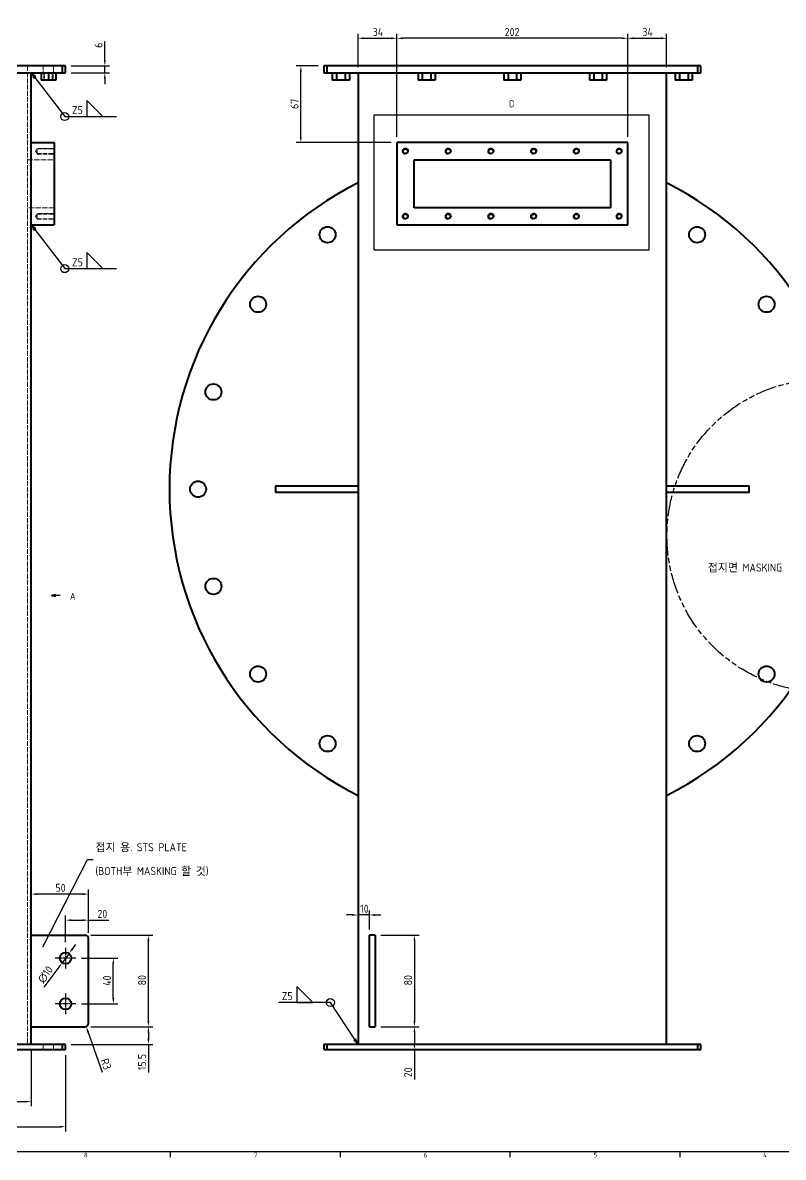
# Model space of a CAD drawing. Header units: millimetres. Extents: x 0 to 2378, y 0 to 1682.
# Drawn here: x 1209 to 1874, y 35 to 1027 of the extents above; entities that cross this region are included whole.
import ezdxf

# ---------------------------------------------------------------- set-up
doc = ezdxf.new("R2010")
doc.units = ezdxf.units.MM
doc.header["$LTSCALE"] = 2
for name, pattern in [('CHAIN', [0.3543, 0.2362, -0.0295, 0.0591, -0.0295]), ('DASHED', [0.2067, 0.1654, -0.0413]), ('DOUBLE_DASH_CHAIN', [1.2403, 0.6614, -0.0827, 0.1654, -0.0827, 0.1654, -0.0827])]:
    doc.linetypes.add(name, pattern=pattern)
doc.layers.get('0').update_dxf_attribs({"color": 3, "lineweight": 25})
for name, color, linetype, lineweight in [('가려진 것(ISO)', 2, 'DASHED', 18), ('가시적인 것(ISO)', 3, 'Continuous', 40), ('가시적인 좁은 것(ISO)', 3, 'Continuous', 35), ('경계(ISO)', 7, 'Continuous', 25), ('기호(ISO)', 5, 'Continuous', 25), ('단면선(ISO)', 7, 'CHAIN', 25), ('상세 경계(JIS)', 7, 'Continuous', 25), ('스케치 형상(ISO)', 3, 'Continuous', 25), ('중심 표식(ISO)', 1, 'Continuous', 25), ('치수(ISO)', 2, 'Continuous', 25)]:
    doc.layers.add(name, color=color, linetype=linetype, lineweight=lineweight)
doc.styles.add('문자 텍스트_M2B', font='isocp.shx')
doc.styles.add('문자 텍스트_PSTEK_POSCO', font='isocp.shx')
doc.styles.add('치수 텍스트_PSTEK_POSCO', font='isocp.shx')
doc.dimstyles.new('치수_PSTEK_POSCO', dxfattribs={"dimscale": 2, "dimtxt": 3.5, "dimasz": 2.5, "dimexe": 2, "dimexo": 2.5, "dimgap": 1, "dimtad": 1, "dimrnd": 1e-08, "dimdsep": 46, "dimtxsty": '치수 텍스트_PSTEK_POSCO', "dimcen": 0.09, "dimdle": 10, "dimclrd": 7, "dimclre": 7, "dimclrt": 2, "dimadec": 1, "dimazin": 2, "dimtfac": 1, "dimtmove": 0, "dimatfit": 3, "dimfxl": 0, "dimtolj": 1, "dimlwd": -1, "dimlwe": -1, "dimarcsym": 0})
doc.dimstyles.new('치수_PSTEK_POSCO$7', dxfattribs={"dimscale": 2, "dimtxt": 3.5, "dimasz": 2.5, "dimexe": 2, "dimexo": 2.5, "dimgap": 1, "dimtad": 1, "dimrnd": 1e-08, "dimdsep": 46, "dimtxsty": '치수 텍스트_PSTEK_POSCO', "dimcen": 0.09, "dimdle": 10, "dimclrd": 7, "dimclre": 7, "dimclrt": 2, "dimadec": 1, "dimazin": 2, "dimtfac": 1, "dimtmove": 0, "dimatfit": 3, "dimfxl": 0, "dimtolj": 1, "dimlwd": -1, "dimlwe": -1, "dimarcsym": 0})

# ---------------------------------------------------------------- blocks, each defined once
blk = doc.blocks.new('경계 Default Border')
at = {"layer": '경계(ISO)'}
for p, q in [((668.81, 20), (668.81, 17.6)), ((743.12, 20), (743.12, 17.6)), ((817.44, 20), (817.44, 17.6)), ((891.75, 20), (891.75, 17.6))]:
    blk.add_line(p, q, dxfattribs=at)
at = {"layer": '경계(ISO)', "flags": 128}
blk.add_lwpolyline([(20, 20), (20, 821), (1169, 821), (1169, 20), (20, 20)], dxfattribs=at)
at = {"layer": '경계(ISO)', "color": 2, "char_height": 2, "attachment_point": 7, "style": '문자 텍스트_PSTEK_POSCO'}
for s, insert in [('8', (631.09, 17.58)), ('7', (705.4, 17.6)), ('6', (779.71, 17.58)), ('5', (854.02, 17.58)), ('4', (928.22, 17.6))]:
    blk.add_mtext(s, dxfattribs=dict(at, insert=insert))
blk = doc.blocks.new('2dTransSection0')
at = {"layer": '단면선(ISO)', "linetype": 'Continuous'}
for p, q in [((618.69, 263.59), (616.69, 263.19)), ((618.69, 263.19), (616.69, 263.19)), ((616.69, 263.19), (618.69, 262.79)), ((618.69, 262.79), (618.69, 263.59)), ((620.69, 263.19), (618.69, 263.19))]:
    blk.add_line(p, q, dxfattribs=at)
at = {"layer": '단면선(ISO)', "linetype": 'Continuous', "flags": 128}
blk.add_lwpolyline([(618.69, 263.59), (616.69, 263.19), (618.69, 262.79), (618.69, 263.59)], dxfattribs=at)
at = {"layer": '단면선(ISO)'}
blk.add_solid([(618.69, 263.59), (616.69, 263.19), (618.69, 262.79), (618.69, 263.59)], dxfattribs=at)
at = {"layer": '단면선(ISO)', "insert": (624.97, 261.33), "char_height": 3, "attachment_point": 7, "style": '문자 텍스트_M2B'}
blk.add_mtext('A', dxfattribs=at)
blk = doc.blocks.new('*D49')
at = {"layer": 'Defpoints', "color": 0, "transparency": 16777216}
for p in [(1263.12, 229.34), (1318.56, 229.34), (1263.12, 149.34)]:
    blk.add_point(p, dxfattribs=at)
at = {"layer": '치수(ISO)', "color": 7, "transparency": 16777216}
for p, q in [((1268.12, 229.34), (1322.56, 229.34)), ((1318.56, 154.34), (1318.56, 224.34)), ((1268.12, 149.34), (1322.56, 149.34))]:
    blk.add_line(p, q, dxfattribs=at)
for points in [[(1317.73, 224.34), (1319.4, 224.34), (1318.56, 229.34)], [(1317.73, 154.34), (1319.4, 154.34), (1318.56, 149.34)]]:
    blk.add_solid(points, dxfattribs=at)
at = {"layer": '치수(ISO)', "color": 2, "transparency": 16777216, "insert": (1313.06, 185.48), "char_height": 7, "attachment_point": 4, "rotation": 90, "style": '치수 텍스트_PSTEK_POSCO'}
blk.add_mtext('\\A1;80', dxfattribs=at)
blk = doc.blocks.new('*D50')
at = {"layer": 'Defpoints', "color": 0, "transparency": 16777216}
for p in [(1255.12, 209.34), (1287.86, 209.34), (1255.12, 169.34)]:
    blk.add_point(p, dxfattribs=at)
at = {"layer": '치수(ISO)', "color": 7, "transparency": 16777216}
for p, q in [((1260.12, 209.34), (1291.86, 209.34)), ((1287.86, 174.34), (1287.86, 204.34)), ((1260.12, 169.34), (1291.86, 169.34))]:
    blk.add_line(p, q, dxfattribs=at)
for points in [[(1287.03, 204.34), (1288.69, 204.34), (1287.86, 209.34)], [(1287.03, 174.34), (1288.69, 174.34), (1287.86, 169.34)]]:
    blk.add_solid(points, dxfattribs=at)
at = {"layer": '치수(ISO)', "color": 2, "transparency": 16777216, "insert": (1282.36, 185.13), "char_height": 7, "attachment_point": 4, "rotation": 90, "style": '치수 텍스트_PSTEK_POSCO'}
blk.add_mtext('\\A1;40', dxfattribs=at)
blk = doc.blocks.new('*D51')
at = {"layer": 'Defpoints', "color": 0, "transparency": 16777216}
for p in [(1266.12, 242.51), (1246.12, 218.34), (1266.12, 226.34)]:
    blk.add_point(p, dxfattribs=at)
at = {"layer": '치수(ISO)', "color": 7, "transparency": 16777216}
for p, q in [((1246.12, 223.34), (1246.12, 246.51)), ((1251.12, 242.51), (1261.12, 242.51)), ((1266.12, 231.34), (1266.12, 246.51)), ((1266.12, 242.51), (1283.84, 242.51))]:
    blk.add_line(p, q, dxfattribs=at)
for points in [[(1251.12, 243.34), (1251.12, 241.67), (1246.12, 242.51)], [(1261.12, 243.34), (1261.12, 241.67), (1266.12, 242.51)]]:
    blk.add_solid(points, dxfattribs=at)
at = {"layer": '치수(ISO)', "color": 2, "transparency": 16777216, "insert": (1273.96, 248.01), "char_height": 7, "attachment_point": 4, "style": '치수 텍스트_PSTEK_POSCO'}
blk.add_mtext('\\A1;20', dxfattribs=at)
blk = doc.blocks.new('*D52')
at = {"layer": 'Defpoints', "color": 0, "transparency": 16777216}
for p in [(1216.12, 282.85), (1216.12, 265.3), (1266.12, 226.34)]:
    blk.add_point(p, dxfattribs=at)
at = {"layer": '치수(ISO)', "color": 7, "transparency": 16777216}
for p, q in [((1266.12, 231.34), (1266.12, 269.3)), ((1261.12, 265.3), (1221.12, 265.3))]:
    blk.add_line(p, q, dxfattribs=at)
for points in [[(1221.12, 266.14), (1221.12, 264.47), (1216.12, 265.3)], [(1261.12, 266.14), (1261.12, 264.47), (1266.12, 265.3)]]:
    blk.add_solid(points, dxfattribs=at)
at = {"layer": '치수(ISO)', "color": 2, "transparency": 16777216, "insert": (1237.26, 270.8), "char_height": 7, "attachment_point": 4, "style": '치수 텍스트_PSTEK_POSCO'}
blk.add_mtext('\\A1;50', dxfattribs=at)
blk = doc.blocks.new('*D53')
at = {"layer": 'Defpoints', "color": 0, "transparency": 16777216}
for p in [(1249.11, 213.34), (1243.12, 205.33)]:
    blk.add_point(p, dxfattribs=at)
at = {"layer": '치수(ISO)', "color": 7, "transparency": 16777216}
for p, q in [((1252.11, 217.34), (1255.1, 221.35)), ((1249.11, 213.34), (1243.12, 205.33)), ((1240.13, 201.33), (1227.19, 184.02))]:
    blk.add_line(p, q, dxfattribs=at)
for points in [[(1251.44, 217.84), (1252.77, 216.84), (1249.11, 213.34)], [(1239.46, 201.83), (1240.8, 200.83), (1243.12, 205.33)]]:
    blk.add_solid(points, dxfattribs=at)
at = {"layer": '치수(ISO)', "color": 2, "transparency": 16777216, "insert": (1223.98, 188.92), "char_height": 7, "attachment_point": 4, "rotation": 53.20887, "style": '치수 텍스트_PSTEK_POSCO'}
blk.add_mtext('\\A1;∅10', dxfattribs=at)
blk = doc.blocks.new('*D54')
at = {"layer": 'Defpoints', "color": 0, "transparency": 16777216}
for p in [(1263.12, 152.34), (1264.11, 149.51)]:
    blk.add_point(p, dxfattribs=at)
at = {"layer": '치수(ISO)', "color": 7, "transparency": 16777216}
blk.add_line((1278.28, 109.27), (1265.77, 144.79), dxfattribs=at)
blk.add_solid([(1266.56, 145.07), (1264.99, 144.51), (1264.11, 149.51)], dxfattribs=at)
at = {"layer": '치수(ISO)', "color": 2, "transparency": 16777216, "insert": (1279.91, 121.18), "char_height": 7, "attachment_point": 4, "rotation": 289.39258, "style": '치수 텍스트_PSTEK_POSCO'}
blk.add_mtext('\\A1;R3', dxfattribs=at)
blk = doc.blocks.new('*D55')
at = {"layer": 'Defpoints', "color": 0, "transparency": 16777216}
for p in [(1263.12, 149.34), (1318.56, 149.34), (1246.12, 133.84)]:
    blk.add_point(p, dxfattribs=at)
at = {"layer": '치수(ISO)', "color": 7, "transparency": 16777216}
for p, q in [((1268.12, 149.34), (1322.56, 149.34)), ((1318.56, 144.34), (1318.56, 138.84)), ((1251.12, 133.84), (1322.56, 133.84)), ((1318.56, 133.84), (1318.56, 109.38))]:
    blk.add_line(p, q, dxfattribs=at)
for points in [[(1317.73, 144.34), (1319.4, 144.34), (1318.56, 149.34)], [(1317.73, 138.84), (1319.4, 138.84), (1318.56, 133.84)]]:
    blk.add_solid(points, dxfattribs=at)
at = {"layer": '치수(ISO)', "color": 2, "transparency": 16777216, "insert": (1313.06, 111.38), "char_height": 7, "attachment_point": 4, "rotation": 90, "style": '치수 텍스트_PSTEK_POSCO'}
blk.add_mtext('\\A1;15.5', dxfattribs=at)
blk = doc.blocks.new('용접 기호 식별자2')
at = {"layer": '기호(ISO)', "color": 7}
for p, q in [((609.58, 489.68), (608.06, 491.67)), ((609.98, 489.99), (608.06, 491.67)), ((608.06, 491.67), (609.18, 489.38)), ((609.18, 489.38), (609.98, 489.99)), ((609.58, 489.68), (622.7, 472.57)), ((622.7, 472.57), (645.39, 472.57))]:
    blk.add_line(p, q, dxfattribs=at)
at = {"layer": '기호(ISO)'}
for p, q in [((639.39, 472.57), (632.39, 479.57)), ((632.39, 479.57), (632.39, 472.57)), ((632.39, 472.57), (639.39, 472.57))]:
    blk.add_line(p, q, dxfattribs=at)
at = {"layer": '기호(ISO)', "color": 7, "flags": 128}
blk.add_lwpolyline([(609.98, 489.99), (608.06, 491.67), (609.18, 489.38), (609.98, 489.99)], dxfattribs=at)
at = {"layer": '기호(ISO)'}
blk.add_circle((622.7, 472.57), 1.75, dxfattribs=at)
at = {"layer": '기호(ISO)', "color": 7}
blk.add_solid([(609.98, 489.99), (608.06, 491.67), (609.18, 489.38), (609.98, 489.99)], dxfattribs=at)
at = {"layer": '기호(ISO)', "color": 7, "insert": (625.85, 473.62), "char_height": 3.5, "attachment_point": 7, "style": '치수 텍스트_PSTEK_POSCO'}
blk.add_mtext('Z5', dxfattribs=at)
blk = doc.blocks.new('*D71')
at = {"layer": 'Defpoints', "color": 0, "transparency": 16777216}
for p in [(1246.12, 989.34), (1246.12, 983.34), (1280.44, 989.34)]:
    blk.add_point(p, dxfattribs=at)
at = {"layer": '치수(ISO)', "color": 7, "transparency": 16777216}
for p, q in [((1280.44, 994.34), (1280.44, 1010.75)), ((1251.12, 989.34), (1284.44, 989.34)), ((1251.12, 983.34), (1284.44, 983.34)), ((1280.44, 983.34), (1280.44, 989.34)), ((1280.44, 978.34), (1280.44, 973.34))]:
    blk.add_line(p, q, dxfattribs=at)
for points in [[(1279.61, 994.34), (1281.28, 994.34), (1280.44, 989.34)], [(1279.61, 978.34), (1281.28, 978.34), (1280.44, 983.34)]]:
    blk.add_solid(points, dxfattribs=at)
at = {"layer": '치수(ISO)', "color": 2, "transparency": 16777216, "insert": (1274.94, 1005.19), "char_height": 7, "attachment_point": 4, "rotation": 90, "style": '치수 텍스트_PSTEK_POSCO'}
blk.add_mtext('\\A1;6', dxfattribs=at)
blk = doc.blocks.new('*D75')
at = {"layer": 'Defpoints', "color": 0, "transparency": 16777216}
for p in [(1516.98, 149.34), (1474.98, 129.34), (1551.36, 129.34)]:
    blk.add_point(p, dxfattribs=at)
at = {"layer": '치수(ISO)', "color": 7, "transparency": 16777216}
for p, q in [((1521.98, 149.34), (1555.36, 149.34)), ((1551.36, 144.34), (1551.36, 134.34)), ((1551.36, 129.34), (1551.36, 103.12))]:
    blk.add_line(p, q, dxfattribs=at)
for points in [[(1550.53, 144.34), (1552.2, 144.34), (1551.36, 149.34)], [(1550.53, 134.34), (1552.2, 134.34), (1551.36, 129.34)]]:
    blk.add_solid(points, dxfattribs=at)
at = {"layer": '치수(ISO)', "color": 2, "transparency": 16777216, "insert": (1545.86, 105.12), "char_height": 7, "attachment_point": 4, "rotation": 90, "style": '치수 텍스트_PSTEK_POSCO'}
blk.add_mtext('\\A1;20', dxfattribs=at)
blk = doc.blocks.new('*D76')
at = {"layer": 'Defpoints', "color": 0, "transparency": 16777216}
for p in [(1516.98, 229.34), (1516.98, 149.34), (1551.36, 149.34)]:
    blk.add_point(p, dxfattribs=at)
at = {"layer": '치수(ISO)', "color": 7, "transparency": 16777216}
for p, q in [((1521.98, 229.34), (1555.36, 229.34)), ((1551.36, 224.34), (1551.36, 154.34)), ((1521.98, 149.34), (1555.36, 149.34))]:
    blk.add_line(p, q, dxfattribs=at)
for points in [[(1550.53, 224.34), (1552.2, 224.34), (1551.36, 229.34)], [(1550.53, 154.34), (1552.2, 154.34), (1551.36, 149.34)]]:
    blk.add_solid(points, dxfattribs=at)
at = {"layer": '치수(ISO)', "color": 2, "transparency": 16777216, "insert": (1545.86, 185.48), "char_height": 7, "attachment_point": 4, "rotation": 90, "style": '치수 텍스트_PSTEK_POSCO'}
blk.add_mtext('\\A1;80', dxfattribs=at)
blk = doc.blocks.new('2dDetail0')
at = {"layer": '상세 경계(JIS)', "flags": 128}
blk.add_lwpolyline([(757.96, 414.36), (878.33, 414.36), (878.33, 473.19), (757.96, 473.19), (757.96, 414.36)], dxfattribs=at)
at = {"layer": '상세 경계(JIS)', "insert": (817.12, 476.66), "char_height": 3, "attachment_point": 7, "style": '문자 텍스트_M2B'}
blk.add_mtext('D', dxfattribs=at)
blk = doc.blocks.new('*D110')
at = {"layer": 'Defpoints', "color": 0, "transparency": 16777216}
for p in [(1451.98, 989.34), (1471.98, 989.34), (1535.98, 922.34)]:
    blk.add_point(p, dxfattribs=at)
at = {"layer": '치수(ISO)', "color": 7, "transparency": 16777216}
for p, q in [((1466.98, 989.34), (1447.98, 989.34)), ((1451.98, 927.34), (1451.98, 984.34)), ((1530.98, 922.34), (1447.98, 922.34))]:
    blk.add_line(p, q, dxfattribs=at)
for points in [[(1451.15, 984.34), (1452.82, 984.34), (1451.98, 989.34)], [(1451.15, 927.34), (1452.82, 927.34), (1451.98, 922.34)]]:
    blk.add_solid(points, dxfattribs=at)
at = {"layer": '치수(ISO)', "color": 2, "transparency": 16777216, "insert": (1446.48, 951.78), "char_height": 7, "attachment_point": 4, "rotation": 90, "style": '치수 텍스트_PSTEK_POSCO'}
blk.add_mtext('\\A1;67', dxfattribs=at)
blk = doc.blocks.new('*D111')
at = {"layer": 'Defpoints', "color": 0, "transparency": 16777216}
for p in [(1535.98, 1013.57), (1501.98, 983.34), (1535.98, 922.34)]:
    blk.add_point(p, dxfattribs=at)
at = {"layer": '치수(ISO)', "color": 7, "transparency": 16777216}
for p, q in [((1501.98, 988.34), (1501.98, 1017.57)), ((1506.98, 1013.57), (1530.98, 1013.57)), ((1535.98, 927.34), (1535.98, 1017.57))]:
    blk.add_line(p, q, dxfattribs=at)
for points in [[(1506.98, 1014.4), (1506.98, 1012.73), (1501.98, 1013.57)], [(1530.98, 1014.4), (1530.98, 1012.73), (1535.98, 1013.57)]]:
    blk.add_solid(points, dxfattribs=at)
at = {"layer": '치수(ISO)', "color": 2, "transparency": 16777216, "insert": (1514.78, 1019.07), "char_height": 7, "attachment_point": 4, "style": '치수 텍스트_PSTEK_POSCO'}
blk.add_mtext('\\A1;34', dxfattribs=at)
blk = doc.blocks.new('*D112')
at = {"layer": 'Defpoints', "color": 0, "transparency": 16777216}
for p in [(1535.98, 1013.57), (1535.98, 922.34), (1737.98, 922.34)]:
    blk.add_point(p, dxfattribs=at)
at = {"layer": '치수(ISO)', "color": 7, "transparency": 16777216}
for p, q in [((1535.98, 927.34), (1535.98, 1017.57)), ((1732.98, 1013.57), (1540.98, 1013.57)), ((1737.98, 927.34), (1737.98, 1017.57))]:
    blk.add_line(p, q, dxfattribs=at)
for points in [[(1540.98, 1014.4), (1540.98, 1012.73), (1535.98, 1013.57)], [(1732.98, 1014.4), (1732.98, 1012.73), (1737.98, 1013.57)]]:
    blk.add_solid(points, dxfattribs=at)
at = {"layer": '치수(ISO)', "color": 2, "transparency": 16777216, "insert": (1630.38, 1019.07), "char_height": 7, "attachment_point": 4, "style": '치수 텍스트_PSTEK_POSCO'}
blk.add_mtext('\\A1;202', dxfattribs=at)
blk = doc.blocks.new('*D113')
at = {"layer": 'Defpoints', "color": 0, "transparency": 16777216}
for p in [(1771.98, 1013.57), (1771.98, 983.34), (1737.98, 922.34)]:
    blk.add_point(p, dxfattribs=at)
at = {"layer": '치수(ISO)', "color": 7, "transparency": 16777216}
for p, q in [((1737.98, 927.34), (1737.98, 1017.57)), ((1742.98, 1013.57), (1766.98, 1013.57)), ((1771.98, 988.34), (1771.98, 1017.57))]:
    blk.add_line(p, q, dxfattribs=at)
for points in [[(1742.98, 1014.4), (1742.98, 1012.73), (1737.98, 1013.57)], [(1766.98, 1014.4), (1766.98, 1012.73), (1771.98, 1013.57)]]:
    blk.add_solid(points, dxfattribs=at)
at = {"layer": '치수(ISO)', "color": 2, "transparency": 16777216, "insert": (1750.78, 1019.07), "char_height": 7, "attachment_point": 4, "style": '치수 텍스트_PSTEK_POSCO'}
blk.add_mtext('\\A1;34', dxfattribs=at)
blk = doc.blocks.new('용접 기호 식별자3')
at = {"layer": '기호(ISO)', "color": 7}
for p, q in [((609.58, 423.18), (608.06, 425.17)), ((609.98, 423.49), (608.06, 425.17)), ((608.06, 425.17), (609.18, 422.88)), ((609.18, 422.88), (609.98, 423.49)), ((609.58, 423.18), (622.7, 406.07)), ((622.7, 406.07), (645.39, 406.07))]:
    blk.add_line(p, q, dxfattribs=at)
at = {"layer": '기호(ISO)'}
for p, q in [((639.39, 406.07), (632.39, 413.07)), ((632.39, 413.07), (632.39, 406.07)), ((632.39, 406.07), (639.39, 406.07))]:
    blk.add_line(p, q, dxfattribs=at)
at = {"layer": '기호(ISO)', "color": 7, "flags": 128}
blk.add_lwpolyline([(609.98, 423.49), (608.06, 425.17), (609.18, 422.88), (609.98, 423.49)], dxfattribs=at)
at = {"layer": '기호(ISO)'}
blk.add_circle((622.7, 406.07), 1.75, dxfattribs=at)
at = {"layer": '기호(ISO)', "color": 7}
blk.add_solid([(609.98, 423.49), (608.06, 425.17), (609.18, 422.88), (609.98, 423.49)], dxfattribs=at)
at = {"layer": '기호(ISO)', "color": 7, "insert": (625.85, 407.12), "char_height": 3.5, "attachment_point": 7, "style": '치수 텍스트_PSTEK_POSCO'}
blk.add_mtext('Z5', dxfattribs=at)
blk = doc.blocks.new('용접 기호 식별자4')
at = {"layer": '기호(ISO)'}
for p, q in [((731.16, 85.25), (724.16, 92.25)), ((724.16, 92.25), (724.16, 85.25)), ((724.16, 85.25), (731.16, 85.25))]:
    blk.add_line(p, q, dxfattribs=at)
at = {"layer": '기호(ISO)', "color": 7}
for p, q in [((738.91, 85.25), (716.23, 85.25)), ((749.62, 69.01), (738.91, 85.25)), ((750.03, 69.28), (749.2, 68.73)), ((749.2, 68.73), (750.99, 66.92)), ((749.62, 69.01), (750.99, 66.92)), ((750.99, 66.92), (750.03, 69.28))]:
    blk.add_line(p, q, dxfattribs=at)
at = {"layer": '기호(ISO)', "color": 7, "flags": 128}
blk.add_lwpolyline([(749.2, 68.73), (750.99, 66.92), (750.03, 69.28), (749.2, 68.73)], dxfattribs=at)
at = {"layer": '기호(ISO)'}
blk.add_circle((738.91, 85.25), 1.75, dxfattribs=at)
at = {"layer": '기호(ISO)', "color": 7}
blk.add_solid([(749.2, 68.73), (750.99, 66.92), (750.03, 69.28), (749.2, 68.73)], dxfattribs=at)
at = {"layer": '기호(ISO)', "color": 7, "insert": (717.63, 86.3), "char_height": 3.5, "attachment_point": 7, "style": '치수 텍스트_PSTEK_POSCO'}
blk.add_mtext('Z5', dxfattribs=at)
blk = doc.blocks.new('*D119')
at = {"layer": 'Defpoints', "color": 0, "transparency": 16777216}
for p in [(981.12, 133.84), (1216.12, 133.84), (1216.12, 83.84)]:
    blk.add_point(p, dxfattribs=at)
at = {"layer": '치수(ISO)', "color": 7, "transparency": 16777216}
for p, q in [((981.12, 128.84), (981.12, 79.84)), ((1216.12, 128.84), (1216.12, 79.84)), ((986.12, 83.84), (1211.12, 83.84))]:
    blk.add_line(p, q, dxfattribs=at)
for points in [[(986.12, 84.68), (986.12, 83.01), (981.12, 83.84)], [(1211.12, 84.68), (1211.12, 83.01), (1216.12, 83.84)]]:
    blk.add_solid(points, dxfattribs=at)
at = {"layer": '치수(ISO)', "color": 2, "transparency": 16777216, "insert": (1092.08, 89.34), "char_height": 7, "attachment_point": 4, "style": '치수 텍스트_PSTEK_POSCO'}
blk.add_mtext('\\A1;235', dxfattribs=at)
blk = doc.blocks.new('*D123')
at = {"layer": 'Defpoints', "color": 0, "transparency": 16777216}
for p in [(828.32, 319.34), (1246.12, 129.34), (1246.12, 61.87)]:
    blk.add_point(p, dxfattribs=at)
at = {"layer": '치수(ISO)', "color": 7, "transparency": 16777216}
for p, q in [((828.32, 314.34), (828.32, 57.87)), ((1246.12, 124.34), (1246.12, 57.87)), ((833.32, 61.87), (1241.12, 61.87))]:
    blk.add_line(p, q, dxfattribs=at)
for points in [[(833.32, 62.71), (833.32, 61.04), (828.32, 61.87)], [(1241.12, 62.71), (1241.12, 61.04), (1246.12, 61.87)]]:
    blk.add_solid(points, dxfattribs=at)
at = {"layer": '치수(ISO)', "color": 2, "transparency": 16777216, "insert": (1027.77, 67.37), "char_height": 7, "attachment_point": 4, "style": '치수 텍스트_PSTEK_POSCO'}
blk.add_mtext('\\A1;417.8', dxfattribs=at)
blk = doc.blocks.new('*D124')
at = {"layer": 'Defpoints', "color": 0, "transparency": 16777216}
for p in [(1501.98, 247.02), (1501.98, 247.02), (1511.98, 229.34)]:
    blk.add_point(p, dxfattribs=at)
at = {"layer": '치수(ISO)', "color": 7, "transparency": 16777216}
for p, q in [((1511.98, 234.34), (1511.98, 251.02)), ((1496.98, 247.02), (1491.98, 247.02)), ((1511.98, 247.02), (1501.98, 247.02)), ((1516.98, 247.02), (1521.98, 247.02))]:
    blk.add_line(p, q, dxfattribs=at)
for points in [[(1496.98, 247.85), (1496.98, 246.19), (1501.98, 247.02)], [(1516.98, 247.85), (1516.98, 246.19), (1511.98, 247.02)]]:
    blk.add_solid(points, dxfattribs=at)
at = {"layer": '치수(ISO)', "color": 2, "transparency": 16777216, "insert": (1503.83, 252.52), "char_height": 7, "attachment_point": 4, "style": '치수 텍스트_PSTEK_POSCO'}
blk.add_mtext('\\A1;10', dxfattribs=at)

msp = doc.modelspace()

# ---------------------------------------------------------------- linework, layer by layer
at = {"layer": '가려진 것(ISO)', "ltscale": 13.097622}
msp.add_line((1212.9176, 989.3354), (1212.9176, 133.8354), dxfattribs=at)
at = {"layer": '가려진 것(ISO)', "ltscale": 5.71399}
for p, q in [((1226.6176, 983.3354), (1226.6176, 989.3354)), ((1235.6176, 983.3354), (1235.6176, 989.3354))]:
    msp.add_line(p, q, dxfattribs=at)
at = {"layer": '가려진 것(ISO)', "ltscale": 6.190164}
for p, q in [((1227.1176, 983.3354), (1227.1176, 976.8354)), ((1227.7941, 983.3354), (1227.7941, 976.8354)), ((1234.4411, 983.3354), (1234.4411, 976.8354)), ((1235.1176, 976.8354), (1235.1176, 983.3354))]:
    msp.add_line(p, q, dxfattribs=at)
at = {"layer": '가려진 것(ISO)', "ltscale": 2.296422}
for p, q in [((1219.8756, 914.8354), (1221.1176, 916.9024)), ((1219.8756, 914.8354), (1221.1176, 912.7684)), ((1219.8756, 857.8354), (1221.1176, 859.9024)), ((1219.8756, 857.8354), (1221.1176, 855.7684))]:
    msp.add_line(p, q, dxfattribs=at)
at = {"layer": '가려진 것(ISO)', "ltscale": 12.094824}
for p, q in [((1236.1176, 917.3354), (1221.1176, 917.3354)), ((1221.1176, 916.9024), (1236.1176, 916.9024)), ((1221.1176, 912.7684), (1236.1176, 912.7684)), ((1221.1176, 912.3354), (1236.1176, 912.3354)), ((1236.1176, 860.3354), (1221.1176, 860.3354)), ((1221.1176, 859.9024), (1236.1176, 859.9024)), ((1221.1176, 855.7684), (1236.1176, 855.7684)), ((1221.1176, 855.3354), (1236.1176, 855.3354))]:
    msp.add_line(p, q, dxfattribs=at)
at = {"layer": '가려진 것(ISO)', "ltscale": 7.479626}
for p, q in [((1221.1176, 912.3354), (1221.1176, 917.3354)), ((1221.1176, 855.3354), (1221.1176, 860.3354))]:
    msp.add_line(p, q, dxfattribs=at)
at = {"layer": '가려진 것(ISO)', "ltscale": 14.029995}
for p, q in [((1212.9176, 907.3354), (1236.1176, 907.3354)), ((1236.1176, 865.3354), (1212.9176, 865.3354))]:
    msp.add_line(p, q, dxfattribs=at)
at = {"layer": '가려진 것(ISO)', "ltscale": 4.285467}
for p, q in [((1226.6176, 129.3354), (1226.6176, 133.8354)), ((1235.6176, 129.3354), (1235.6176, 133.8354))]:
    msp.add_line(p, q, dxfattribs=at)
at = {"layer": '가시적인 것(ISO)'}
for p, q in [((1243.1176, 989.3354), (954.1176, 989.3354)), ((954.1176, 983.3354), (1243.1176, 983.3354)), ((1216.1176, 133.8354), (1216.1176, 983.3354)), ((1224.6176, 983.3354), (1224.6176, 976.8354)), ((1231.1176, 983.3354), (1231.1176, 976.8354)), ((1237.6176, 983.3354), (1237.6176, 976.8354)), ((1246.1176, 989.3354), (1243.1176, 989.3354)), ((1243.1176, 989.3354), (1243.1176, 983.3354)), ((1243.1176, 983.3354), (1246.1176, 983.3354)), ((1246.1176, 983.3354), (1246.1176, 989.3354)), ((1474.9835, 989.3354), (1471.9835, 989.3354)), ((1471.9835, 989.3354), (1471.9835, 983.3354)), ((1471.9835, 983.3354), (1474.9835, 983.3354)), ((1474.9835, 983.3354), (1474.9835, 989.3354)), ((1798.9835, 989.3354), (1474.9835, 989.3354)), ((1474.9835, 983.3354), (1798.9835, 983.3354)), ((1479.478, 983.3354), (1479.478, 976.8354)), ((1483.2308, 983.3354), (1483.2308, 976.8354)), ((1490.7363, 983.3354), (1490.7363, 976.8354)), ((1494.4891, 983.3354), (1494.4891, 976.8354)), ((1501.9835, 983.3354), (1501.9835, 133.8354)), ((1554.478, 983.3354), (1554.478, 976.8354)), ((1558.2308, 983.3354), (1558.2308, 976.8354)), ((1565.7363, 983.3354), (1565.7363, 976.8354)), ((1569.4891, 983.3354), (1569.4891, 976.8354)), ((1629.478, 983.3354), (1629.478, 976.8354)), ((1633.2308, 983.3354), (1633.2308, 976.8354)), ((1640.7363, 983.3354), (1640.7363, 976.8354)), ((1644.4891, 983.3354), (1644.4891, 976.8354)), ((1704.478, 983.3354), (1704.478, 976.8354)), ((1708.2308, 983.3354), (1708.2308, 976.8354)), ((1715.7363, 983.3354), (1715.7363, 976.8354)), ((1719.4891, 983.3354), (1719.4891, 976.8354)), ((1771.9835, 133.8354), (1771.9835, 983.3354)), ((1779.478, 983.3354), (1779.478, 976.8354)), ((1783.2308, 983.3354), (1783.2308, 976.8354)), ((1790.7363, 983.3354), (1790.7363, 976.8354)), ((1794.4891, 983.3354), (1794.4891, 976.8354)), ((1801.9835, 989.3354), (1798.9835, 989.3354)), ((1798.9835, 989.3354), (1798.9835, 983.3354)), ((1798.9835, 983.3354), (1801.9835, 983.3354)), ((1801.9835, 983.3354), (1801.9835, 989.3354)), ((1231.1176, 976.8354), (1224.6176, 976.8354)), ((1237.6176, 976.8354), (1231.1176, 976.8354)), ((1483.2308, 976.8354), (1479.478, 976.8354)), ((1490.7363, 976.8354), (1483.2308, 976.8354)), ((1494.4891, 976.8354), (1490.7363, 976.8354)), ((1558.2308, 976.8354), (1554.478, 976.8354)), ((1565.7363, 976.8354), (1558.2308, 976.8354)), ((1569.4891, 976.8354), (1565.7363, 976.8354)), ((1633.2308, 976.8354), (1629.478, 976.8354)), ((1640.7363, 976.8354), (1633.2308, 976.8354)), ((1644.4891, 976.8354), (1640.7363, 976.8354)), ((1708.2308, 976.8354), (1704.478, 976.8354)), ((1715.7363, 976.8354), (1708.2308, 976.8354)), ((1719.4891, 976.8354), (1715.7363, 976.8354)), ((1783.2308, 976.8354), (1779.478, 976.8354)), ((1790.7363, 976.8354), (1783.2308, 976.8354)), ((1794.4891, 976.8354), (1790.7363, 976.8354)), ((1216.1176, 922.3354), (1236.1176, 922.3354)), ((1236.1176, 922.3354), (1236.1176, 850.3354)), ((1535.9835, 922.3354), (1535.9835, 850.3354)), ((1737.9835, 922.3354), (1535.9835, 922.3354)), ((1737.9835, 850.3354), (1737.9835, 922.3354)), ((1550.9835, 907.3354), (1722.9835, 907.3354)), ((1550.9835, 865.3354), (1550.9835, 907.3354)), ((1722.9835, 907.3354), (1722.9835, 865.3354)), ((1722.9835, 865.3354), (1550.9835, 865.3354)), ((1216.1176, 850.3354), (1236.1176, 850.3354)), ((1535.9835, 850.3354), (1737.9835, 850.3354)), ((1429.8386, 622.3354), (1501.9835, 622.3354)), ((1429.8386, 622.3354), (1429.8386, 616.3354)), ((1501.9835, 616.3354), (1429.8386, 616.3354)), ((1771.9835, 622.3354), (1844.1285, 622.3354)), ((1844.1285, 616.3354), (1771.9835, 616.3354)), ((1844.1285, 616.3354), (1844.1285, 622.3354)), ((1216.1176, 229.3354), (1263.1176, 229.3354)), ((1516.9835, 229.3354), (1511.9835, 229.3354)), ((1511.9835, 226.3354), (1511.9835, 229.3354)), ((1516.9835, 229.3354), (1516.9835, 226.3354)), ((1266.1176, 152.3354), (1266.1176, 226.3354)), ((1511.9835, 152.3354), (1511.9835, 226.3354)), ((1516.9835, 226.3354), (1516.9835, 152.3354)), ((1216.1176, 149.3354), (1263.1176, 149.3354)), ((1511.9835, 149.3354), (1511.9835, 152.3354)), ((1511.9835, 149.3354), (1516.9835, 149.3354)), ((1516.9835, 152.3354), (1516.9835, 149.3354)), ((1243.1176, 133.8354), (954.1176, 133.8354)), ((954.1176, 129.3354), (1243.1176, 129.3354)), ((1246.1176, 133.8354), (1243.1176, 133.8354)), ((1243.1176, 133.8354), (1243.1176, 129.3354)), ((1243.1176, 129.3354), (1246.1176, 129.3354)), ((1246.1176, 129.3354), (1246.1176, 133.8354)), ((1474.9835, 133.8354), (1471.9835, 133.8354)), ((1471.9835, 133.8354), (1471.9835, 129.3354)), ((1471.9835, 129.3354), (1474.9835, 129.3354)), ((1474.9835, 129.3354), (1474.9835, 133.8354)), ((1798.9835, 133.8354), (1474.9835, 133.8354)), ((1474.9835, 129.3354), (1798.9835, 129.3354)), ((1801.9835, 133.8354), (1798.9835, 133.8354)), ((1798.9835, 133.8354), (1798.9835, 129.3354)), ((1798.9835, 129.3354), (1801.9835, 129.3354)), ((1801.9835, 129.3354), (1801.9835, 133.8354))]:
    msp.add_line(p, q, dxfattribs=at)
for centre, radius in [((1543.4835, 914.8354), 2.067), ((1580.8835, 914.8354), 2.067), ((1618.2835, 914.8354), 2.067), ((1655.6835, 914.8354), 2.067), ((1693.0835, 914.8354), 2.067), ((1730.4835, 914.8354), 2.067), ((1543.4835, 857.8354), 2.067), ((1580.8835, 857.8354), 2.067), ((1618.2835, 857.8354), 2.067), ((1655.6835, 857.8354), 2.067), ((1693.0835, 857.8354), 2.067), ((1730.4835, 857.8354), 2.067), ((1475.3426, 841.815), 7), ((1798.6245, 841.815), 7), ((1414.5039, 780.9763), 7), ((1859.4632, 780.9763), 7), ((1375.443, 704.315), 7), ((1361.9835, 619.3354), 7), ((1375.443, 534.3557), 7), ((1414.5039, 457.6944), 7), ((1859.4632, 457.6944), 7), ((1475.3426, 396.8557), 7), ((1798.6245, 396.8557), 7), ((1246.1176, 209.3354), 5), ((1246.1176, 169.3354), 5)]:
    msp.add_circle(centre, radius, dxfattribs=at)
for centre, radius, start, end in [((1636.9835, 619.3354), 300, 116.743684, 243.256316), ((1636.9835, 619.3354), 300, 296.743684, 63.256316), ((1263.1176, 226.3354), 3, 0, 90), ((1263.1176, 152.3354), 3, 270, 0)]:
    msp.add_arc(centre, radius, start, end, dxfattribs=at)
at = {"layer": '가시적인 좁은 것(ISO)'}
for centre in [(1543.4835, 914.8354), (1580.8835, 914.8354), (1618.2835, 914.8354), (1655.6835, 914.8354), (1693.0835, 914.8354), (1730.4835, 914.8354), (1543.4835, 857.8354), (1580.8835, 857.8354), (1618.2835, 857.8354), (1655.6835, 857.8354), (1693.0835, 857.8354), (1730.4835, 857.8354)]:
    msp.add_arc(centre, 2.5, 350, 260, dxfattribs=at)
at = {"layer": '스케치 형상(ISO)', "color": 6, "linetype": 'DOUBLE_DASH_CHAIN', "ltscale": 13.84543}
msp.add_circle((1908.9629, 578.6878), 136.6543, dxfattribs=at)
at = {"layer": '중심 표식(ISO)', "linetype": 'CHAIN', "ltscale": 10.000767}
for p, q in [((1246.1176, 218.3354), (1246.1176, 200.3354)), ((1255.1176, 209.3354), (1237.1176, 209.3354)), ((1255.1176, 169.3354), (1237.1176, 169.3354)), ((1246.1176, 178.3354), (1246.1176, 160.3354))]:
    msp.add_line(p, q, dxfattribs=at)

# ---------------------------------------------------------------- block references
at = {"xscale": 2, "yscale": 2, "zscale": 2}
msp.add_blockref('경계 Default Border', (0, 0), dxfattribs=at)
at = {"layer": '기호(ISO)', "xscale": 2, "yscale": 2, "zscale": 2}
for name in ['용접 기호 식별자2', '용접 기호 식별자3', '용접 기호 식별자4']:
    msp.add_blockref(name, (0, 0), dxfattribs=at)
at = {"layer": '단면선(ISO)', "xscale": 2, "yscale": 2, "zscale": 2}
msp.add_blockref('2dTransSection0', (0, 0), dxfattribs=at)
at = {"layer": '상세 경계(JIS)', "xscale": 2, "yscale": 2, "zscale": 2}
msp.add_blockref('2dDetail0', (0, 0), dxfattribs=at)

# ---------------------------------------------------------------- texts
at = {"layer": '기호(ISO)', "color": 2, "insert": (1808.0382, 550.4122), "char_height": 7, "width": 76.749701, "attachment_point": 4, "style": '치수 텍스트_PSTEK_POSCO'}
msp.add_mtext('{\\fISOCP|b0|i0;\\H7.0000;접지면 MASKING}', dxfattribs=at)
at = {"layer": '기호(ISO)', "color": 2, "insert": (1272.2413, 295.4382), "char_height": 6.9999999, "width": 111.079134, "attachment_point": 4, "line_spacing_factor": 1.78626, "style": '치수 텍스트_PSTEK_POSCO'}
msp.add_mtext('{\\fSystem|b0|i0;\\H7.0000;접지\\fISOCP|b0|i0;\\H7.0000; \\fSystem|b0|i0;\\H7.0000;용\\fISOCP|b0|i0;\\H7.0000;. STS PLATE\\P(BOTH부 MASKING \\fSystem|b0|i0;\\H7.0000;할\\fISOCP|b0|i0;\\H7.0000; \\fSystem|b0|i0;\\H7.0000;것\\fISOCP|b0|i0;\\H7.0000;)}', dxfattribs=at)

# ---------------------------------------------------------------- dimensions: what is measured, and where the dimension line sits
at = {"layer": '치수(ISO)', "color": 7}
for base, p1, p2, angle, override, picture, middle in [((1535.9835, 1013.5663), (1501.9835, 983.3354), (1535.9835, 922.3354), 180, {"dimdec": 2, "dimtp": 0, "dimtm": 0, "dimtdec": 2, "dimtofl": 0, "dimatfit": 1}, '*D111', (1518.9835, 1013.5663)), ((1535.9835, 1013.5663), (1737.9835, 922.3354), (1535.9835, 922.3354), 180, {"dimdec": 2, "dimtp": 0, "dimtm": 0, "dimtdec": 2, "dimtofl": 0, "dimatfit": 1}, '*D112', (1636.9835, 1013.5663)), ((1280.4444, 989.3354), (1246.1176, 983.3354), (1246.1176, 989.3354), 90, {"dimdec": 2, "dimtp": 0, "dimtm": 0, "dimtdec": 2, "dimtofl": 1, "dimatfit": 1}, '*D71', (1280.4444, 1006.9685)), ((1451.9835, 989.3354), (1535.9835, 922.3354), (1471.9835, 989.3354), 90, {"dimdec": 2, "dimtp": 0, "dimtm": 0, "dimtdec": 2, "dimtofl": 0, "dimatfit": 1}, '*D110', (1451.9835, 955.8354)), ((1246.1176, 61.8729), (828.3176, 319.3354), (1246.1176, 129.3354), 180, {"dimdec": 2, "dimtp": 0, "dimtm": 0, "dimtdec": 2, "dimtofl": 0, "dimatfit": 1}, '*D123', (1037.2176, 61.8729)), ((1266.1176, 242.5077), (1246.1176, 218.3354), (1266.1176, 226.3354), 180, {"dimdec": 2, "dimtp": 0, "dimtm": 0, "dimtdec": 2, "dimtofl": 0, "dimatfit": 2}, '*D51', (1277.9022, 242.5077)), ((1501.9835, 247.0196), (1511.9835, 229.3354), (1501.9835, 247.0196), 180, {"dimdec": 2, "dimse2": 1, "dimtp": 0, "dimtm": 0, "dimtdec": 2, "dimtofl": 1, "dimatfit": 1}, '*D124', (1506.9835, 247.0196)), ((1318.5639, 229.3354), (1263.1176, 149.3354), (1263.1176, 229.3354), 270, {"dimdec": 2, "dimtp": 0, "dimtm": 0, "dimtdec": 2, "dimtofl": 0, "dimatfit": 1}, '*D49', (1318.5639, 189.3354)), ((1551.3636, 149.3354), (1516.9835, 229.3354), (1516.9835, 149.3354), 90, {"dimdec": 2, "dimtp": 0, "dimtm": 0, "dimtdec": 2, "dimtofl": 0, "dimatfit": 1}, '*D76', (1551.3636, 189.3354)), ((1287.8587, 209.3354), (1255.1176, 169.3354), (1255.1176, 209.3354), 90, {"dimdec": 2, "dimtp": 0, "dimtm": 0, "dimtdec": 2, "dimtofl": 0, "dimatfit": 1}, '*D50', (1287.8587, 189.3354)), ((1318.5639, 149.3354), (1246.1176, 133.8354), (1263.1176, 149.3354), 270, {"dimdec": 2, "dimtp": 0, "dimtm": 0, "dimtdec": 2, "dimtofl": 0, "dimatfit": 2}, '*D55', (1318.5639, 118.1796)), ((1551.3636, 129.3354), (1516.9835, 149.3354), (1474.9835, 129.3354), 90, {"dimdec": 2, "dimse2": 1, "dimtp": 0, "dimtm": 0, "dimtdec": 2, "dimtofl": 0, "dimatfit": 2}, '*D75', (1551.3636, 109.0644)), ((1216.1176, 83.8433), (981.1176, 133.8354), (1216.1176, 133.8354), 180, {"dimdec": 2, "dimtp": 0, "dimtm": 0, "dimtdec": 2, "dimtofl": 0, "dimatfit": 1}, '*D119', (1098.6176, 83.8433))]:
    dim = msp.add_linear_dim(base=base, p1=p1, p2=p2, angle=angle, dimstyle='치수_PSTEK_POSCO', override=override, dxfattribs=at)
    dim.commit()
    dim.dimension.update_dxf_attribs({"geometry": picture, "text_midpoint": middle, "dimtype": 160})
for base, p1, p2, override, picture, middle in [((1771.9835, 1013.5663), (1737.9835, 922.3354), (1771.9835, 983.3354), {"dimdec": 2, "dimtp": 0, "dimtm": 0, "dimtdec": 2, "dimtofl": 0, "dimatfit": 1}, '*D113', (1754.9835, 1013.5663)), ((1216.1176, 265.3045), (1266.1176, 226.3354), (1216.1176, 282.8454), {"dimdec": 2, "dimse2": 1, "dimtp": 0, "dimtm": 0, "dimtdec": 2, "dimtofl": 0, "dimatfit": 1}, '*D52', (1241.1176, 265.3045))]:
    dim = msp.add_linear_dim(base=base, p1=p1, p2=p2, dimstyle='치수_PSTEK_POSCO', override=override, dxfattribs=at)
    dim.commit()
    dim.dimension.update_dxf_attribs({"geometry": picture, "text_midpoint": middle, "dimtype": 160})
dim = msp.add_diameter_dim_2p(p1=(1249.1121, 213.3395), p2=(1243.1231, 205.3313), dimstyle='치수_PSTEK_POSCO', override={"dimdec": 2, "dimlfac": 1, "dimtp": 0, "dimtm": 0, "dimtdec": 2, "dimatfit": 2}, dxfattribs=at)
dim.commit()
dim.dimension.update_dxf_attribs({"geometry": '*D53', "text_midpoint": (1232.1616, 190.674), "dimtype": 163})
dim = msp.add_radius_dim(center=(1263.1176, 152.3354), mpoint=(1264.1137, 149.5056), dimstyle='치수_PSTEK_POSCO', override={"dimdec": 2, "dimcen": 0, "dimtp": 0, "dimtm": 0, "dimtdec": 2, "dimtofl": 0}, dxfattribs=at)
dim.commit()
dim.dimension.update_dxf_attribs({"geometry": '*D54', "text_midpoint": (1276.1686, 115.2597), "dimtype": 164})

# ---------------------------------------------------------------- leaders
at = {"layer": '기호(ISO)', "color": 7, "annotation_type": 0, "has_hookline": 1}
for points, hookline_direction, text_width in [([(1904.0842, 575.1743), (1891.7879, 550.4122), (1886.7879, 550.4122)], 1, 70.8494), ([(1226.2316, 219.2864), (1265.2413, 295.4382), (1270.2413, 295.4382)], 0, 108.1447)]:
    msp.add_leader(points, dimstyle='치수_PSTEK_POSCO$7', override={"dimtad": 0}, dxfattribs=dict(at, hookline_direction=hookline_direction, text_width=text_width))

doc.saveas('drawing.dxf')
